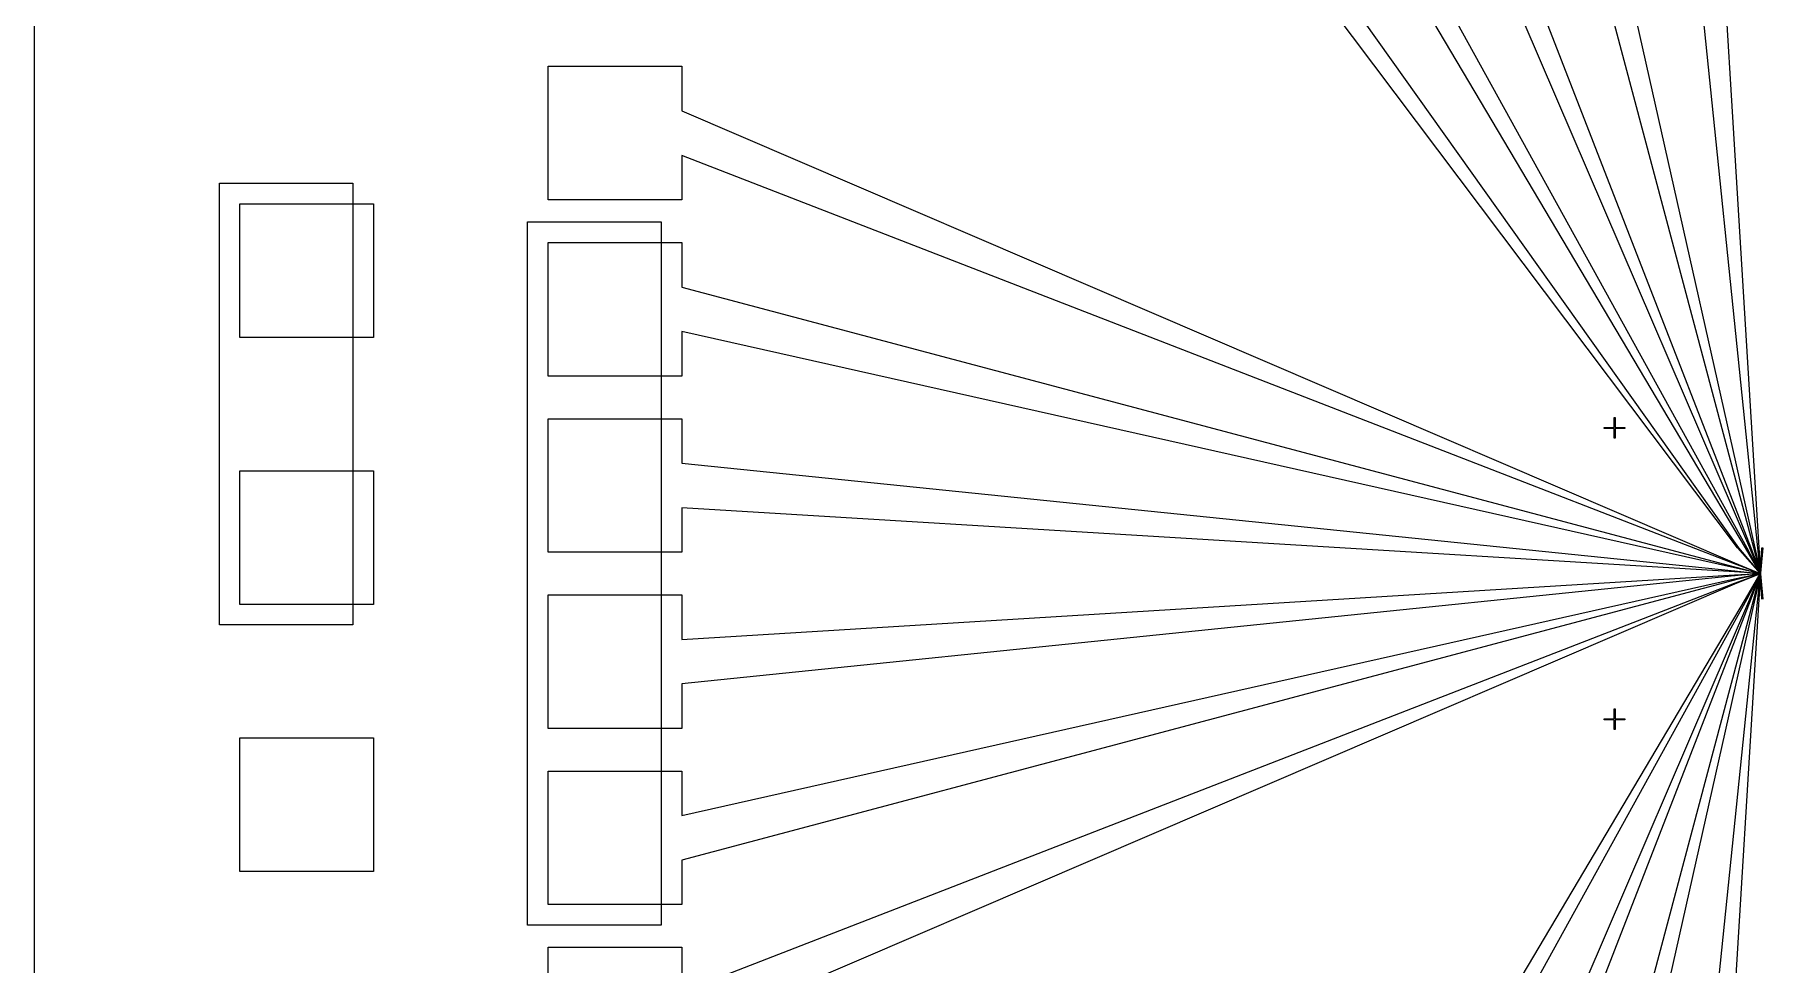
# Model space of a CAD drawing. Extents: x 0 to 6000, y 0 to 6000.
# Drawn here: x 0 to 1680, y 3939 to 4845 of the extents above; entities that cross this region are included whole.
import ezdxf

# ---------------------------------------------------------------- set-up
doc = ezdxf.new("R2010")
doc.units = 0
doc.header["$MEASUREMENT"] = 0
for name, color, linetype in [('L0D0', 1, 'CONTINUOUS'), ('L11D0', 2, 'CONTINUOUS'), ('L17D0', 4, 'CONTINUOUS'), ('L1D0', 6, 'CONTINUOUS'), ('L2D0', 9, 'CONTINUOUS'), ('L3D0', 5, 'CONTINUOUS'), ('L6D0', 8, 'CONTINUOUS'), ('L7D0', 3, 'CONTINUOUS'), ('L8D0', 7, 'CONTINUOUS')]:
    doc.layers.add(name, color=color, linetype=linetype)

msp = doc.modelspace()

# ---------------------------------------------------------------- linework, layer by layer
at = {"layer": 'L0D0'}
msp.add_lwpolyline([(0, 0), (0, 6000), (6000, 6000), (6000, 0)], close=True, dxfattribs=at)
at = {"layer": 'L11D0'}
for points in [[(1679.995, 4320.11), (1679.992, 4320.111), (1679.99, 4320.111), (1679.987, 4320.111), (1679.984, 4320.112), (1679.982, 4320.113), (1679.979, 4320.114), (1679.977, 4320.115), (1679.975, 4320.116), (1679.972, 4320.117), (1679.97, 4320.118), (1679.968, 4320.119), (1679.966, 4320.121), (1679.963, 4320.122), (1679.961, 4320.124), (1679.959, 4320.126), (1679.958, 4320.128), (1679.956, 4320.129), (1679.954, 4320.131), (1679.952, 4320.133), (1679.951, 4320.136), (1679.949, 4320.138), (1679.948, 4320.14), (1679.947, 4320.142), (1679.946, 4320.145), (1679.945, 4320.147), (1679.944, 4320.149), (1679.943, 4320.152), (1679.942, 4320.154), (1679.941, 4320.157), (1679.941, 4320.16), (1679.941, 4320.162), (1679.94, 4320.165), (1679.94, 4320.167), (1679.94, 4320.17), (1679.94, 4320.173), (1679.94, 4320.175), (1679.941, 4320.178), (1679.941, 4320.18), (1679.941, 4320.183), (1679.942, 4320.186), (1679.943, 4320.188), (1679.944, 4320.191), (1679.945, 4320.193), (1679.946, 4320.195), (1679.947, 4320.198), (1679.948, 4320.2), (1679.949, 4320.202), (1679.951, 4320.204), (1679.952, 4320.207), (1679.954, 4320.209), (1679.956, 4320.211), (1679.958, 4320.212), (1679.959, 4320.214), (1679.961, 4320.216), (1679.963, 4320.218), (1679.966, 4320.219), (1679.968, 4320.221), (1679.97, 4320.222), (1679.972, 4320.223), (1679.975, 4320.224), (1679.977, 4320.225), (1679.979, 4320.226), (1679.98, 4320.227), (1679.98, 4320.425), (1665.769, 4345.12), (1666.769, 4345.12), (1680.02, 4320.45), (1680.02, 4320.227), (1680.021, 4320.226), (1680.023, 4320.225), (1680.025, 4320.224), (1680.028, 4320.223), (1680.03, 4320.222), (1680.032, 4320.221), (1680.034, 4320.219), (1680.037, 4320.218), (1680.039, 4320.216), (1680.041, 4320.214), (1680.042, 4320.212), (1680.044, 4320.211), (1680.046, 4320.209), (1680.048, 4320.207), (1680.049, 4320.204), (1680.051, 4320.202), (1680.052, 4320.2), (1680.053, 4320.198), (1680.054, 4320.195), (1680.055, 4320.193), (1680.056, 4320.191), (1680.057, 4320.188), (1680.058, 4320.186), (1680.059, 4320.183), (1680.059, 4320.18), (1680.059, 4320.178), (1680.06, 4320.175), (1680.06, 4320.173), (1680.06, 4320.17), (1680.06, 4320.167), (1680.06, 4320.165), (1680.059, 4320.162), (1680.059, 4320.16), (1680.059, 4320.157), (1680.058, 4320.154), (1680.057, 4320.152), (1680.056, 4320.149), (1680.055, 4320.147), (1680.054, 4320.145), (1680.053, 4320.142), (1680.052, 4320.14), (1680.051, 4320.138), (1680.049, 4320.136), (1680.048, 4320.133), (1680.046, 4320.131), (1680.044, 4320.129), (1680.042, 4320.128), (1680.041, 4320.126), (1680.039, 4320.124), (1680.037, 4320.122), (1680.034, 4320.121), (1680.032, 4320.119), (1680.03, 4320.118), (1680.028, 4320.117), (1680.025, 4320.116), (1680.023, 4320.115), (1680.021, 4320.114), (1680.018, 4320.113), (1680.016, 4320.112), (1680.013, 4320.111), (1680.01, 4320.111), (1680.008, 4320.111), (1680.005, 4320.11), (1680.003, 4320.11), (1680, 4320.11), (1679.997, 4320.11)], [(1655, 4317.658), (1655, 4318.658), (1679.525, 4320.02), (1679.742, 4320.02), (1679.743, 4320.023), (1679.744, 4320.027), (1679.745, 4320.031), (1679.747, 4320.034), (1679.748, 4320.038), (1679.75, 4320.042), (1679.752, 4320.045), (1679.754, 4320.048), (1679.756, 4320.052), (1679.759, 4320.055), (1679.761, 4320.058), (1679.764, 4320.061), (1679.766, 4320.064), (1679.769, 4320.066), (1679.772, 4320.069), (1679.775, 4320.071), (1679.778, 4320.074), (1679.782, 4320.076), (1679.785, 4320.078), (1679.788, 4320.08), (1679.792, 4320.082), (1679.796, 4320.083), (1679.799, 4320.085), (1679.803, 4320.086), (1679.807, 4320.087), (1679.811, 4320.088), (1679.814, 4320.089), (1679.818, 4320.089), (1679.822, 4320.09), (1679.826, 4320.09), (1679.83, 4320.09), (1679.834, 4320.09), (1679.838, 4320.09), (1679.842, 4320.089), (1679.846, 4320.089), (1679.849, 4320.088), (1679.853, 4320.087), (1679.857, 4320.086), (1679.861, 4320.085), (1679.864, 4320.083), (1679.868, 4320.082), (1679.872, 4320.08), (1679.875, 4320.078), (1679.878, 4320.076), (1679.882, 4320.074), (1679.885, 4320.071), (1679.888, 4320.069), (1679.891, 4320.066), (1679.894, 4320.064), (1679.896, 4320.061), (1679.899, 4320.058), (1679.901, 4320.055), (1679.904, 4320.052), (1679.906, 4320.048), (1679.908, 4320.045), (1679.91, 4320.042), (1679.912, 4320.038), (1679.913, 4320.034), (1679.915, 4320.031), (1679.916, 4320.027), (1679.917, 4320.023), (1679.918, 4320.019), (1679.919, 4320.016), (1679.919, 4320.012), (1679.92, 4320.008), (1679.92, 4320.004), (1679.92, 4320), (1679.92, 4319.996), (1679.92, 4319.992), (1679.919, 4319.988), (1679.919, 4319.984), (1679.918, 4319.981), (1679.917, 4319.977), (1679.916, 4319.973), (1679.915, 4319.969), (1679.913, 4319.966), (1679.912, 4319.962), (1679.91, 4319.958), (1679.908, 4319.955), (1679.906, 4319.952), (1679.904, 4319.948), (1679.901, 4319.945), (1679.899, 4319.942), (1679.896, 4319.939), (1679.894, 4319.936), (1679.891, 4319.934), (1679.888, 4319.931), (1679.885, 4319.929), (1679.882, 4319.926), (1679.878, 4319.924), (1679.875, 4319.922), (1679.872, 4319.92), (1679.868, 4319.918), (1679.864, 4319.917), (1679.861, 4319.915), (1679.857, 4319.914), (1679.853, 4319.913), (1679.849, 4319.912), (1679.846, 4319.911), (1679.842, 4319.911), (1679.838, 4319.91), (1679.834, 4319.91), (1679.83, 4319.91), (1679.826, 4319.91), (1679.822, 4319.91), (1679.818, 4319.911), (1679.814, 4319.911), (1679.811, 4319.912), (1679.807, 4319.913), (1679.803, 4319.914), (1679.799, 4319.915), (1679.796, 4319.917), (1679.792, 4319.918), (1679.788, 4319.92), (1679.785, 4319.922), (1679.782, 4319.924), (1679.778, 4319.926), (1679.775, 4319.929), (1679.772, 4319.931), (1679.769, 4319.934), (1679.766, 4319.936), (1679.764, 4319.939), (1679.761, 4319.942), (1679.759, 4319.945), (1679.756, 4319.948), (1679.754, 4319.952), (1679.752, 4319.955), (1679.75, 4319.958), (1679.748, 4319.962), (1679.747, 4319.966), (1679.745, 4319.969), (1679.744, 4319.973), (1679.743, 4319.977), (1679.742, 4319.98), (1679.55, 4319.98)], [(1669.692, 4295.12), (1679.98, 4319.745), (1679.98, 4319.943), (1679.979, 4319.944), (1679.977, 4319.945), (1679.975, 4319.946), (1679.972, 4319.947), (1679.97, 4319.948), (1679.968, 4319.949), (1679.966, 4319.951), (1679.963, 4319.952), (1679.961, 4319.954), (1679.959, 4319.956), (1679.958, 4319.958), (1679.956, 4319.959), (1679.954, 4319.961), (1679.952, 4319.963), (1679.951, 4319.966), (1679.949, 4319.968), (1679.948, 4319.97), (1679.947, 4319.972), (1679.946, 4319.975), (1679.945, 4319.977), (1679.944, 4319.979), (1679.943, 4319.982), (1679.942, 4319.984), (1679.941, 4319.987), (1679.941, 4319.99), (1679.941, 4319.992), (1679.94, 4319.995), (1679.94, 4319.997), (1679.94, 4320), (1679.94, 4320.003), (1679.94, 4320.005), (1679.941, 4320.008), (1679.941, 4320.01), (1679.941, 4320.013), (1679.942, 4320.016), (1679.943, 4320.018), (1679.944, 4320.021), (1679.945, 4320.023), (1679.946, 4320.025), (1679.947, 4320.028), (1679.948, 4320.03), (1679.949, 4320.032), (1679.951, 4320.034), (1679.952, 4320.037), (1679.954, 4320.039), (1679.956, 4320.041), (1679.958, 4320.042), (1679.959, 4320.044), (1679.961, 4320.046), (1679.963, 4320.048), (1679.966, 4320.049), (1679.968, 4320.051), (1679.97, 4320.052), (1679.972, 4320.053), (1679.975, 4320.054), (1679.977, 4320.055), (1679.979, 4320.056), (1679.982, 4320.057), (1679.984, 4320.058), (1679.987, 4320.059), (1679.99, 4320.059), (1679.992, 4320.059), (1679.995, 4320.06), (1679.997, 4320.06), (1680, 4320.06), (1680.003, 4320.06), (1680.005, 4320.06), (1680.008, 4320.059), (1680.01, 4320.059), (1680.013, 4320.059), (1680.016, 4320.058), (1680.018, 4320.057), (1680.021, 4320.056), (1680.023, 4320.055), (1680.025, 4320.054), (1680.028, 4320.053), (1680.03, 4320.052), (1680.032, 4320.051), (1680.034, 4320.049), (1680.037, 4320.048), (1680.039, 4320.046), (1680.041, 4320.044), (1680.042, 4320.042), (1680.044, 4320.041), (1680.046, 4320.039), (1680.048, 4320.037), (1680.049, 4320.034), (1680.051, 4320.032), (1680.052, 4320.03), (1680.053, 4320.028), (1680.054, 4320.025), (1680.055, 4320.023), (1680.056, 4320.021), (1680.057, 4320.018), (1680.058, 4320.016), (1680.059, 4320.013), (1680.059, 4320.01), (1680.059, 4320.008), (1680.06, 4320.005), (1680.06, 4320.003), (1680.06, 4320), (1680.06, 4319.997), (1680.06, 4319.995), (1680.059, 4319.992), (1680.059, 4319.99), (1680.059, 4319.987), (1680.058, 4319.984), (1680.057, 4319.982), (1680.056, 4319.979), (1680.055, 4319.977), (1680.054, 4319.975), (1680.053, 4319.972), (1680.052, 4319.97), (1680.051, 4319.968), (1680.049, 4319.966), (1680.048, 4319.963), (1680.046, 4319.961), (1680.044, 4319.959), (1680.042, 4319.958), (1680.041, 4319.956), (1680.039, 4319.954), (1680.037, 4319.952), (1680.034, 4319.951), (1680.032, 4319.949), (1680.03, 4319.948), (1680.028, 4319.947), (1680.025, 4319.946), (1680.023, 4319.945), (1680.021, 4319.944), (1680.02, 4319.943), (1680.02, 4319.72), (1670.692, 4295.12)]]:
    msp.add_lwpolyline(points, close=True, dxfattribs=at)
for points in [[(1680.214, 4320.129), (1680.212, 4320.128), (1680.211, 4320.126), (1680.209, 4320.124), (1680.207, 4320.122), (1680.204, 4320.121), (1680.202, 4320.119), (1680.2, 4320.118), (1680.198, 4320.117), (1680.195, 4320.116), (1680.193, 4320.115), (1680.191, 4320.114), (1680.188, 4320.113), (1680.186, 4320.112), (1680.183, 4320.111), (1680.18, 4320.111), (1680.178, 4320.111), (1680.175, 4320.11), (1680.173, 4320.11), (1680.17, 4320.11), (1680.167, 4320.11), (1680.165, 4320.11), (1680.162, 4320.111), (1680.16, 4320.111), (1680.157, 4320.111), (1680.154, 4320.112), (1680.152, 4320.113), (1680.149, 4320.114), (1680.147, 4320.115), (1680.145, 4320.116), (1680.142, 4320.117), (1680.14, 4320.118), (1680.138, 4320.119), (1680.136, 4320.121), (1680.133, 4320.122), (1680.131, 4320.124), (1680.129, 4320.126), (1680.128, 4320.128), (1680.126, 4320.129), (1680.124, 4320.131), (1680.122, 4320.133), (1680.121, 4320.136), (1680.119, 4320.138), (1680.118, 4320.14), (1680.117, 4320.142), (1680.116, 4320.145), (1680.115, 4320.147), (1680.114, 4320.149), (1680.113, 4320.152), (1680.112, 4320.154), (1680.111, 4320.157), (1680.111, 4320.16), (1680.111, 4320.162), (1680.11, 4320.165), (1680.11, 4320.167), (1680.11, 4320.17), (1680.11, 4320.173), (1680.11, 4320.175), (1680.111, 4320.178), (1680.111, 4320.18), (1680.111, 4320.183), (1680.112, 4320.186), (1680.113, 4320.188), (1680.114, 4320.191), (1680.115, 4320.193), (1680.116, 4320.195), (1680.117, 4320.198), (1680.118, 4320.2), (1680.119, 4320.202), (1680.121, 4320.204), (1680.122, 4320.207), (1680.124, 4320.209), (1680.126, 4320.211), (1680.128, 4320.212), (1680.129, 4320.214), (1680.131, 4320.216), (1680.133, 4320.218), (1680.136, 4320.219), (1680.138, 4320.221), (1680.14, 4320.222), (1680.142, 4320.223), (1680.145, 4320.224), (1680.147, 4320.225), (1680.149, 4320.226), (1680.15, 4320.227), (1680.15, 4320.501), (1673.615, 4345.12), (1674.615, 4345.12), (1680.19, 4320.516), (1680.19, 4320.227), (1680.191, 4320.226), (1680.193, 4320.225), (1680.195, 4320.224), (1680.198, 4320.223), (1680.2, 4320.222), (1680.202, 4320.221), (1680.204, 4320.219), (1680.207, 4320.218), (1680.209, 4320.216), (1680.211, 4320.214), (1680.212, 4320.212), (1680.214, 4320.211)], [(1681.462, 4295.12), (1680.15, 4319.655), (1680.15, 4319.943), (1680.149, 4319.944), (1680.147, 4319.945), (1680.145, 4319.946), (1680.142, 4319.947), (1680.14, 4319.948), (1680.138, 4319.949), (1680.136, 4319.951), (1680.133, 4319.952), (1680.131, 4319.954), (1680.129, 4319.956), (1680.128, 4319.958), (1680.126, 4319.959), (1680.124, 4319.961), (1680.122, 4319.963), (1680.121, 4319.966), (1680.119, 4319.968), (1680.118, 4319.97), (1680.117, 4319.972), (1680.116, 4319.975), (1680.115, 4319.977), (1680.114, 4319.979), (1680.113, 4319.982), (1680.112, 4319.984), (1680.111, 4319.987), (1680.111, 4319.99), (1680.111, 4319.992), (1680.11, 4319.995), (1680.11, 4319.997), (1680.11, 4320), (1680.11, 4320.003), (1680.11, 4320.005), (1680.111, 4320.008), (1680.111, 4320.01), (1680.111, 4320.013), (1680.112, 4320.016), (1680.113, 4320.018), (1680.114, 4320.021), (1680.115, 4320.023), (1680.116, 4320.025), (1680.117, 4320.028), (1680.118, 4320.03), (1680.119, 4320.032), (1680.121, 4320.034), (1680.122, 4320.037), (1680.124, 4320.039), (1680.126, 4320.041), (1680.128, 4320.042), (1680.129, 4320.044), (1680.131, 4320.046), (1680.133, 4320.048), (1680.136, 4320.049), (1680.138, 4320.051), (1680.14, 4320.052), (1680.142, 4320.053), (1680.145, 4320.054), (1680.147, 4320.055), (1680.149, 4320.056), (1680.152, 4320.057), (1680.154, 4320.058), (1680.157, 4320.059), (1680.16, 4320.059), (1680.162, 4320.059), (1680.165, 4320.06), (1680.167, 4320.06), (1680.17, 4320.06), (1680.173, 4320.06), (1680.175, 4320.06), (1680.178, 4320.059), (1680.18, 4320.059), (1680.183, 4320.059), (1680.186, 4320.058), (1680.188, 4320.057), (1680.191, 4320.056), (1680.193, 4320.055), (1680.195, 4320.054), (1680.198, 4320.053), (1680.2, 4320.052), (1680.202, 4320.051), (1680.204, 4320.049), (1680.207, 4320.048), (1680.209, 4320.046), (1680.211, 4320.044), (1680.212, 4320.042), (1680.214, 4320.041)], [(1680.214, 4319.959), (1680.212, 4319.958), (1680.211, 4319.956), (1680.209, 4319.954), (1680.207, 4319.952), (1680.204, 4319.951), (1680.202, 4319.949), (1680.2, 4319.948), (1680.198, 4319.947), (1680.195, 4319.946), (1680.193, 4319.945), (1680.191, 4319.944), (1680.19, 4319.943), (1680.19, 4319.67), (1682.462, 4295.12)]]:
    msp.add_lwpolyline(points, dxfattribs=at)
at = {"layer": 'L17D0'}
for points in [[(1679.97, 4320.252), (1679.97, 4320.352), (1680.21, 4320.352), (1680.21, 4320.56), (1681.462, 4345.12), (1682.462, 4345.12), (1680.25, 4320.535), (1680.25, 4320.352), (1680.37, 4320.352), (1680.37, 4320.252)], [(1679.675, 4319.96), (1679.64, 4320.04), (1655, 4321.582), (1655, 4322.582), (1679.71, 4320.065), (1679.71, 4319.96)], [(1677.538, 4295.12), (1680.09, 4319.635), (1680.09, 4319.82), (1679.97, 4319.82), (1679.97, 4319.92), (1680.37, 4319.92), (1680.37, 4319.82), (1680.13, 4319.82), (1680.13, 4319.61), (1678.538, 4295.12)]]:
    msp.add_lwpolyline(points, close=True, dxfattribs=at)
at = {"layer": 'L1D0'}
for points in [[(1537.663, 4451.837), (1537.663, 4461.337), (1528.163, 4461.337), (1528.163, 4462.337), (1537.663, 4462.337), (1537.663, 4471.837), (1538.663, 4471.837), (1538.663, 4462.337), (1548.163, 4462.337), (1548.163, 4461.337), (1538.663, 4461.337), (1538.663, 4451.837)], [(1537.663, 4168.163), (1537.663, 4177.663), (1528.163, 4177.663), (1528.163, 4178.663), (1537.663, 4178.663), (1537.663, 4188.163), (1538.663, 4188.163), (1538.663, 4178.663), (1548.163, 4178.663), (1548.163, 4177.663), (1538.663, 4177.663), (1538.663, 4168.163)]]:
    msp.add_lwpolyline(points, close=True, dxfattribs=at)
at = {"layer": 'L2D0'}
for points in [[(180, 4270), (180, 4700), (310, 4700), (310, 4270)], [(480, 3977.692), (480, 4662.308), (610, 4662.308), (610, 3977.692)]]:
    msp.add_lwpolyline(points, close=True, dxfattribs=at)
at = {"layer": 'L3D0'}
for points in [[(1679.81, 4320.11), (1655, 4329.428), (1655, 4330.428), (1679.85, 4320.15), (1679.85, 4320.11)], [(1655, 4309.812), (1655, 4310.812), (1679.81, 4319.89), (1679.85, 4319.89), (1679.85, 4319.85)]]:
    msp.add_lwpolyline(points, close=True, dxfattribs=at)
at = {"layer": 'L6D0'}
for points in [[(1655, 4329.428), (630, 4727.179), (630, 4683.846), (500, 4683.846), (500, 4813.846), (630, 4813.846), (630, 4770.513), (1655, 4330.428), (1655.6, 4329.883), (1655.6, 4329.483)], [(500, 3826.154), (500, 3956.154), (630, 3956.154), (630, 3912.821), (1655, 4310.812), (1655.6, 4310.617), (1655.6, 4310.217), (1655, 4309.812), (630, 3869.487), (630, 3826.154)], [(200, 4030), (200, 4160), (330, 4160), (330, 4030)]]:
    msp.add_lwpolyline(points, close=True, dxfattribs=at)
at = {"layer": 'L7D0'}
for points in [[(1679.982, 4320.05), (1679.982, 4320.068), (1679.965, 4320.068), (1679.965, 4320.102), (1679.982, 4320.102), (1679.982, 4320.12), (1657.923, 4345.12), (886.41, 5370), (843.077, 5370), (843.077, 5500), (973.077, 5500), (973.077, 5370), (929.744, 5370), (1658.923, 4345.12), (1680.018, 4320.145), (1680.018, 4320.102), (1680.035, 4320.102), (1680.035, 4320.068), (1680.018, 4320.068), (1680.018, 4320.05)], [(1680.068, 4320.135), (1680.068, 4320.152), (1680.05, 4320.152), (1680.05, 4320.188), (1680.068, 4320.188), (1680.068, 4320.415), (1669.692, 4345.12), (1229.487, 5370), (1186.154, 5370), (1186.154, 5500), (1316.154, 5500), (1316.154, 5370), (1272.821, 5370), (1670.692, 4345.12), (1680.102, 4320.44), (1680.102, 4320.188), (1680.12, 4320.188), (1680.12, 4320.152), (1680.102, 4320.152), (1680.102, 4320.135)], [(1680.152, 4320.05), (1680.152, 4320.068), (1680.135, 4320.068), (1680.135, 4320.102), (1680.152, 4320.102), (1680.152, 4320.54), (1677.538, 4345.12), (1572.564, 5370), (1529.231, 5370), (1529.231, 5500), (1659.231, 5500), (1659.231, 5370), (1615.897, 5370), (1678.538, 4345.12), (1680.188, 4320.565), (1680.188, 4320.102), (1680.205, 4320.102), (1680.205, 4320.068), (1680.188, 4320.068), (1680.188, 4320.05)], [(200, 4550), (200, 4680), (330, 4680), (330, 4550)], [(1679.765, 4320.08), (1655, 4325.505), (630, 4555.641), (630, 4512.308), (500, 4512.308), (500, 4642.308), (630, 4642.308), (630, 4598.974), (1655, 4326.505), (1679.79, 4320.12), (1679.87, 4320.12), (1679.87, 4320.08)], [(1655, 4321.582), (630, 4384.103), (630, 4340.769), (500, 4340.769), (500, 4470.769), (630, 4470.769), (630, 4427.436), (1655, 4322.582), (1655.6, 4322.177), (1655.6, 4321.777)], [(500, 3997.692), (500, 4127.692), (630, 4127.692), (630, 4084.359), (1655, 4314.735), (1679.765, 4319.92), (1679.87, 4319.92), (1679.87, 4319.88), (1679.79, 4319.88), (1655, 4313.735), (630, 4041.026), (630, 3997.692)], [(1014.615, 3140), (1014.615, 3270), (1057.949, 3270), (1665.769, 4295.12), (1679.91, 4319.86), (1679.91, 4320.04), (1679.95, 4320.04), (1679.95, 4319.835), (1666.769, 4295.12), (1101.282, 3270), (1144.615, 3270), (1144.615, 3140)], [(1357.692, 3140), (1357.692, 3270), (1401.026, 3270), (1673.615, 4295.12), (1680.068, 4319.755), (1680.068, 4319.982), (1680.05, 4319.982), (1680.05, 4320.018), (1680.068, 4320.018), (1680.068, 4320.035), (1680.102, 4320.035), (1680.102, 4320.018), (1680.12, 4320.018), (1680.12, 4319.982), (1680.102, 4319.982), (1680.102, 4319.73), (1674.615, 4295.12), (1444.359, 3270), (1487.692, 3270), (1487.692, 3140)], [(1529.231, 3140), (1529.231, 3270), (1572.564, 3270), (1677.538, 4295.12), (1677.803, 4295.72), (1678.203, 4295.72), (1678.538, 4295.12), (1615.897, 3270), (1659.231, 3270), (1659.231, 3140)]]:
    msp.add_lwpolyline(points, close=True, dxfattribs=at)
at = {"layer": 'L8D0'}
for points in [[(1666.244, 4344.52), (1665.769, 4345.12), (1057.949, 5370), (1014.615, 5370), (1014.615, 5500), (1144.615, 5500), (1144.615, 5370), (1101.282, 5370), (1666.769, 4345.12), (1666.644, 4344.52)], [(1673.95, 4344.52), (1673.615, 4345.12), (1401.026, 5370), (1357.692, 5370), (1357.692, 5500), (1487.692, 5500), (1487.692, 5370), (1444.359, 5370), (1674.615, 4345.12), (1674.35, 4344.52)], [(200, 4290), (200, 4420), (330, 4420), (330, 4290)], [(500, 4169.231), (500, 4299.231), (630, 4299.231), (630, 4255.897), (1655, 4318.658), (1655.6, 4318.323), (1655.6, 4317.923), (1655, 4317.658), (630, 4212.564), (630, 4169.231)], [(1186.154, 3140), (1186.154, 3270), (1229.487, 3270), (1669.692, 4295.12), (1670.097, 4295.72), (1670.497, 4295.72), (1670.692, 4295.12), (1272.821, 3270), (1316.154, 3270), (1316.154, 3140)]]:
    msp.add_lwpolyline(points, close=True, dxfattribs=at)

doc.saveas('drawing.dxf')
